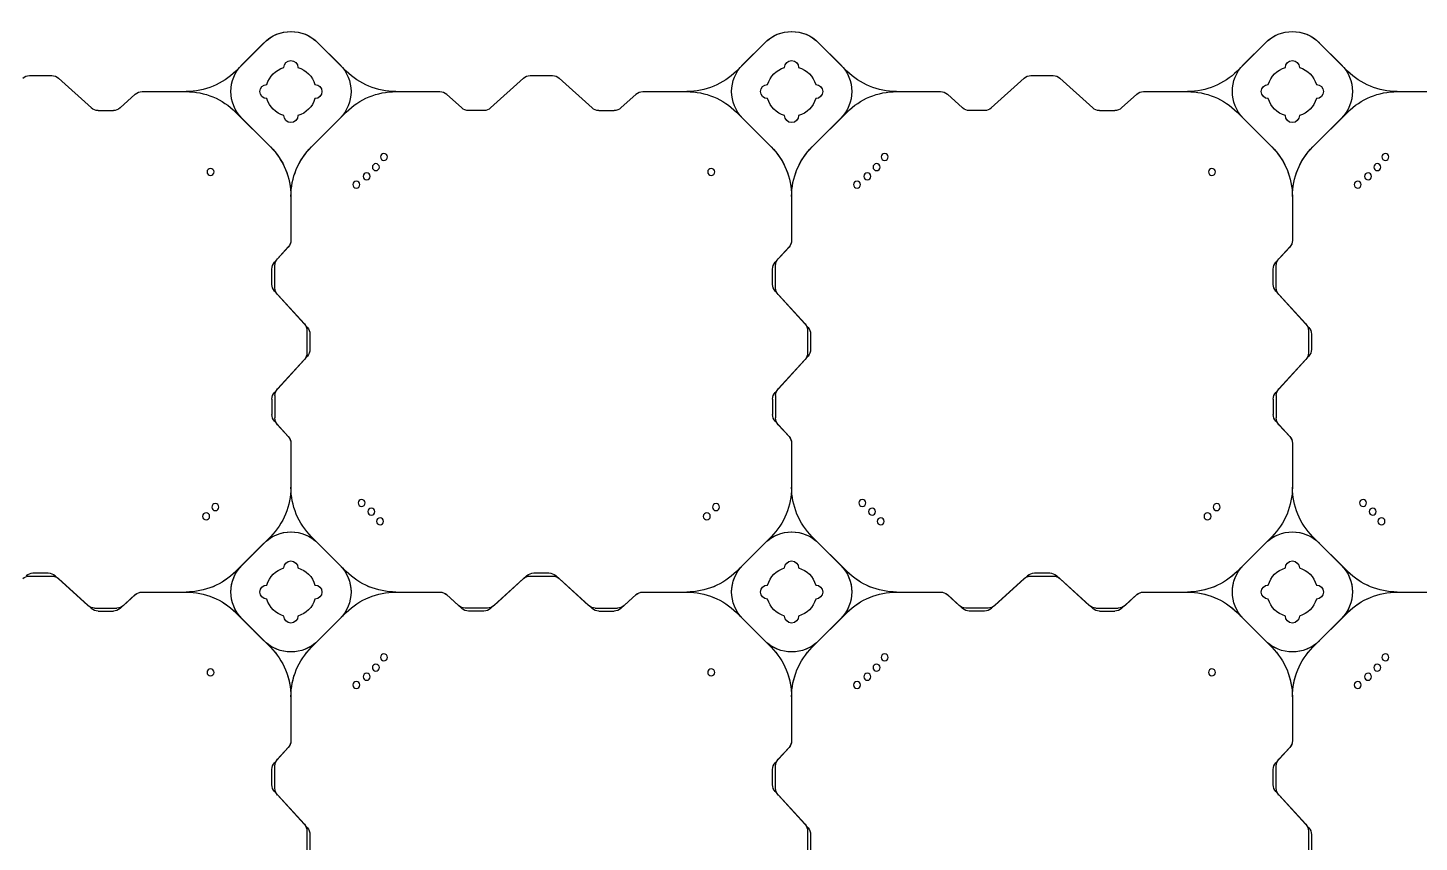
# Model space of a CAD drawing. Header units: millimetres. Extents: x -1612139 to -1260738, y 1141106 to 1536160.
# Drawn here: x -1332690 to -1331301, y 1184326 to 1185140 of the extents above; entities that cross this region are included whole.
import ezdxf

# ---------------------------------------------------------------- set-up
doc = ezdxf.new("R2010")
doc.units = ezdxf.units.MM
doc.header["$LTSCALE"] = 10
doc.layers.get('0').update_dxf_attribs({"linetype": 'CONTINUOUS'})
doc.layers.add('W-FLOAT_BOWL浮筒', color=253, linetype='CONTINUOUS')

# ---------------------------------------------------------------- blocks, each defined once
blk = doc.blocks.new('蓝色')
at = {"layer": 'W-FLOAT_BOWL浮筒', "color": 5}
for p, q in [((13522.3, 739.2), (13522.3, 761.5)), ((13525.3, 742.7), (13525.3, 758)), ((14022.3, 739.2), (14022.3, 761.5)), ((14025.3, 742.7), (14025.3, 758)), ((14522.3, 739.2), (14522.3, 761.5)), ((14525.3, 742.7), (14525.3, 758)), ((13489.9, 699.7), (13519.7, 732.5)), ((13492.9, 703.2), (13522.7, 736)), ((13989.9, 699.7), (14019.7, 732.5)), ((13992.9, 703.2), (14022.7, 736)), ((14489.9, 699.7), (14519.7, 732.5)), ((14492.9, 703.2), (14522.7, 736)), ((13490.3, 696.5), (13490.3, 674.2)), ((13990.3, 696.5), (13990.3, 674.2)), ((14490.3, 696.5), (14490.3, 674.2)), ((13487.3, 693), (13487.3, 677.7)), ((13987.3, 693), (13987.3, 677.7)), ((14487.3, 693), (14487.3, 677.7)), ((13489.9, 671), (13503.7, 655.8)), ((13492.9, 667.5), (13503.7, 655.6)), ((13989.9, 671), (14003.7, 655.8)), ((13992.9, 667.5), (14003.7, 655.6)), ((14489.9, 671), (14503.7, 655.8)), ((14492.9, 667.5), (14503.7, 655.6)), ((13506.3, 605.1), (13506.3, 649.1)), ((13506.3, 605.1), (13506.3, 648.9)), ((14006.3, 605.1), (14006.3, 649.1)), ((14006.3, 605.1), (14006.3, 648.9)), ((14506.3, 605.1), (14506.3, 649.1)), ((14506.3, 605.1), (14506.3, 648.9)), ((13451.1, 520.9), (13485.8, 555.6)), ((13479.5, 549.2), (13451.2, 520.9)), ((13457.5, 527.2), (13485.8, 555.5)), ((13457.5, 527.3), (13479.4, 549.2)), ((13561.6, 520.9), (13526.8, 555.6)), ((13555.2, 527.2), (13526.8, 555.5)), ((13533.2, 549.2), (13555.2, 527.3)), ((13533.2, 549.2), (13561.5, 520.9)), ((13951.1, 520.9), (13985.8, 555.6)), ((13979.5, 549.2), (13951.2, 520.9)), ((13957.5, 527.2), (13985.8, 555.5)), ((13957.5, 527.3), (13979.4, 549.2)), ((14061.6, 520.9), (14026.8, 555.6)), ((14055.2, 527.2), (14026.8, 555.5)), ((14033.2, 549.2), (14055.2, 527.3)), ((14033.2, 549.2), (14061.5, 520.9)), ((14451.1, 520.9), (14485.8, 555.6)), ((14479.5, 549.2), (14451.2, 520.9)), ((14457.5, 527.2), (14485.8, 555.5)), ((14457.5, 527.3), (14479.4, 549.2)), ((14561.6, 520.9), (14526.8, 555.6)), ((14555.2, 527.2), (14526.8, 555.5)), ((14533.2, 549.2), (14555.2, 527.3)), ((14533.2, 549.2), (14561.5, 520.9)), ((13307, 516.8), (13274.2, 487)), ((13310.2, 516.4), (13332.5, 516.4)), ((13313.7, 519.4), (13329, 519.4)), ((13335.7, 516.8), (13350.9, 503)), ((13677, 516.8), (13661.8, 503)), ((13702.5, 516.4), (13680.2, 516.4)), ((13699, 519.4), (13683.7, 519.4)), ((13705.7, 516.8), (13738.5, 487)), ((13807, 516.8), (13774.2, 487)), ((13810.2, 516.4), (13832.5, 516.4)), ((13813.7, 519.4), (13829, 519.4)), ((13835.7, 516.8), (13850.9, 503)), ((14177, 516.8), (14161.8, 503)), ((14202.5, 516.4), (14180.2, 516.4)), ((14199, 519.4), (14183.7, 519.4)), ((14205.7, 516.8), (14238.5, 487)), ((14307, 516.8), (14274.2, 487)), ((14310.2, 516.4), (14332.5, 516.4)), ((14313.7, 519.4), (14329, 519.4)), ((14335.7, 516.8), (14350.9, 503)), ((13303.5, 513.8), (13270.7, 484)), ((13339.2, 513.8), (13351.1, 503)), ((13357.6, 500.4), (13401.6, 500.4)), ((13357.8, 500.4), (13401.6, 500.4)), ((13610.9, 500.4), (13655.1, 500.4)), ((13610.9, 500.4), (13654.9, 500.4)), ((13673.5, 513.8), (13661.6, 503)), ((13709.2, 513.8), (13742, 484)), ((13803.5, 513.8), (13770.7, 484)), ((13839.2, 513.8), (13851.1, 503)), ((13857.6, 500.4), (13901.6, 500.4)), ((13857.8, 500.4), (13901.6, 500.4)), ((14110.9, 500.4), (14155.1, 500.4)), ((14110.9, 500.4), (14154.9, 500.4)), ((14173.5, 513.8), (14161.6, 503)), ((14209.2, 513.8), (14242, 484)), ((14303.5, 513.8), (14270.7, 484)), ((14339.2, 513.8), (14351.1, 503)), ((14357.6, 500.4), (14401.6, 500.4)), ((14357.8, 500.4), (14401.6, 500.4)), ((14610.9, 500.4), (14655.1, 500.4)), ((14610.9, 500.4), (14654.9, 500.4)), ((13245.2, 484.4), (13267.5, 484.4)), ((13248.7, 481.4), (13264, 481.4)), ((13485.8, 445.1), (13451.1, 479.9)), ((13479.5, 451.6), (13451.2, 479.9)), ((13479.4, 451.6), (13457.5, 473.5)), ((13457.5, 473.5), (13485.8, 445.2)), ((13526.8, 445.1), (13561.6, 479.9)), ((13555.2, 473.5), (13526.8, 445.2)), ((13533.2, 451.6), (13561.5, 479.9)), ((13555.2, 473.5), (13533.2, 451.6)), ((13745.2, 484.4), (13767.5, 484.4)), ((13748.7, 481.4), (13764, 481.4)), ((13985.8, 445.1), (13951.1, 479.9)), ((13979.5, 451.6), (13951.2, 479.9)), ((13979.4, 451.6), (13957.5, 473.5)), ((13957.5, 473.5), (13985.8, 445.2)), ((14026.8, 445.1), (14061.6, 479.9)), ((14055.2, 473.5), (14026.8, 445.2)), ((14033.2, 451.6), (14061.5, 479.9)), ((14055.2, 473.5), (14033.2, 451.6)), ((14245.2, 484.4), (14267.5, 484.4)), ((14248.7, 481.4), (14264, 481.4)), ((14485.8, 445.1), (14451.1, 479.9)), ((14479.5, 451.6), (14451.2, 479.9)), ((14479.4, 451.6), (14457.5, 473.5)), ((14457.5, 473.5), (14485.8, 445.2)), ((14526.8, 445.1), (14561.6, 479.9)), ((14555.2, 473.5), (14526.8, 445.2)), ((14533.2, 451.6), (14561.5, 479.9)), ((14555.2, 473.5), (14533.2, 451.6)), ((13506.3, 351.6), (13506.3, 395.8)), ((13506.3, 351.8), (13506.3, 395.8)), ((14006.3, 351.6), (14006.3, 395.8)), ((14006.3, 351.8), (14006.3, 395.8)), ((14506.3, 351.6), (14506.3, 395.8)), ((14506.3, 351.8), (14506.3, 395.8)), ((13489.9, 329.7), (13503.7, 344.9)), ((13492.9, 333.2), (13503.7, 345.1)), ((13989.9, 329.7), (14003.7, 344.9)), ((13992.9, 333.2), (14003.7, 345.1)), ((14489.9, 329.7), (14503.7, 344.9)), ((14492.9, 333.2), (14503.7, 345.1)), ((13487.3, 307.7), (13487.3, 323)), ((13490.3, 304.2), (13490.3, 326.5)), ((13987.3, 307.7), (13987.3, 323)), ((13990.3, 304.2), (13990.3, 326.5)), ((14487.3, 307.7), (14487.3, 323)), ((14490.3, 304.2), (14490.3, 326.5)), ((13489.9, 301), (13519.7, 268.2)), ((13492.9, 297.5), (13522.7, 264.7)), ((13989.9, 301), (14019.7, 268.2)), ((13992.9, 297.5), (14022.7, 264.7)), ((14489.9, 301), (14519.7, 268.2)), ((14492.9, 297.5), (14522.7, 264.7)), ((13522.3, 239.2), (13522.3, 261.5)), ((13525.3, 242.7), (13525.3, 258)), ((14022.3, 239.2), (14022.3, 261.5)), ((14025.3, 242.7), (14025.3, 258)), ((14522.3, 239.2), (14522.3, 261.5)), ((14525.3, 242.7), (14525.3, 258)), ((13489.9, 199.7), (13519.7, 232.5)), ((13492.9, 203.2), (13522.7, 236)), ((13989.9, 199.7), (14019.7, 232.5)), ((13992.9, 203.2), (14022.7, 236)), ((14489.9, 199.7), (14519.7, 232.5)), ((14492.9, 203.2), (14522.7, 236)), ((13490.3, 196.5), (13490.3, 174.2)), ((13990.3, 196.5), (13990.3, 174.2)), ((14490.3, 196.5), (14490.3, 174.2)), ((13487.3, 193), (13487.3, 177.7)), ((13987.3, 193), (13987.3, 177.7)), ((14487.3, 193), (14487.3, 177.7)), ((13489.9, 171), (13503.7, 155.8)), ((13492.9, 167.5), (13503.7, 155.6)), ((13989.9, 171), (14003.7, 155.8)), ((13992.9, 167.5), (14003.7, 155.6)), ((14489.9, 171), (14503.7, 155.8)), ((14492.9, 167.5), (14503.7, 155.6)), ((13506.3, 105.1), (13506.3, 149.1)), ((13506.3, 105.1), (13506.3, 148.9)), ((14006.3, 105.1), (14006.3, 149.1)), ((14006.3, 105.1), (14006.3, 148.9)), ((14506.3, 105.1), (14506.3, 149.1)), ((14506.3, 105.1), (14506.3, 148.9)), ((13451.1, 20.9), (13485.8, 55.6)), ((13561.6, 20.9), (13526.8, 55.6)), ((13951.1, 20.9), (13985.8, 55.6)), ((14061.6, 20.9), (14026.8, 55.6)), ((14451.1, 20.9), (14485.8, 55.6)), ((14561.6, 20.9), (14526.8, 55.6)), ((13457.5, 27.2), (13485.8, 55.5)), ((13555.2, 27.2), (13526.8, 55.5)), ((13957.5, 27.2), (13985.8, 55.5)), ((14055.2, 27.2), (14026.8, 55.5)), ((14457.5, 27.2), (14485.8, 55.5)), ((14555.2, 27.2), (14526.8, 55.5)), ((13307, 16.8), (13274.2, -13)), ((13313.7, 19.4), (13329, 19.4)), ((13335.7, 16.8), (13350.9, 3)), ((13677, 16.8), (13661.8, 3)), ((13699, 19.4), (13683.7, 19.4)), ((13705.7, 16.8), (13738.5, -13)), ((13807, 16.8), (13774.2, -13)), ((13813.7, 19.4), (13829, 19.4)), ((13835.7, 16.8), (13850.9, 3)), ((14177, 16.8), (14161.8, 3)), ((14199, 19.4), (14183.7, 19.4)), ((14205.7, 16.8), (14238.5, -13)), ((14307, 16.8), (14274.2, -13)), ((14313.7, 19.4), (14329, 19.4)), ((14335.7, 16.8), (14350.9, 3)), ((13357.6, 0.4), (13401.6, 0.4)), ((13610.9, 0.4), (13655.1, 0.4)), ((13857.6, 0.4), (13901.6, 0.4)), ((14110.9, 0.4), (14155.1, 0.4)), ((14357.6, 0.4), (14401.6, 0.4)), ((14610.9, 0.4), (14655.1, 0.4)), ((13245.2, -15.6), (13267.5, -15.6)), ((13479.5, -48.4), (13451.2, -20.1)), ((13479.4, -48.4), (13457.5, -26.5)), ((13533.2, -48.4), (13561.5, -20.1)), ((13555.2, -26.5), (13533.2, -48.4)), ((13745.2, -15.6), (13767.5, -15.6)), ((13979.5, -48.4), (13951.2, -20.1)), ((13979.4, -48.4), (13957.5, -26.5)), ((14033.2, -48.4), (14061.5, -20.1)), ((14055.2, -26.5), (14033.2, -48.4)), ((14245.2, -15.6), (14267.5, -15.6)), ((14479.5, -48.4), (14451.2, -20.1)), ((14479.4, -48.4), (14457.5, -26.5)), ((14533.2, -48.4), (14561.5, -20.1)), ((14555.2, -26.5), (14533.2, -48.4))]:
    blk.add_line(p, q, dxfattribs=at)
for centre in [(13426, 580.7), (13571.6, 593.3), (13581.9, 585.1), (13926, 580.7), (14071.6, 593.3), (14081.9, 585.1), (14426, 580.7), (14571.6, 593.3), (14581.9, 585.1), (13591.1, 575.9), (14091.1, 575.9), (14591.1, 575.9), (13599.2, 565.7), (14099.2, 565.7), (14599.2, 565.7), (13595.3, 429.8), (14095.3, 429.8), (14595.3, 429.8), (13421.6, 424.8), (13430.8, 415.6), (13586.6, 420.1), (13921.6, 424.8), (13930.8, 415.6), (14086.6, 420.1), (14421.6, 424.8), (14430.8, 415.6), (14586.6, 420.1), (13576.9, 411.4), (14076.9, 411.4), (14576.9, 411.4), (13426, 80.7), (13571.6, 93.3), (13581.9, 85.1), (13926, 80.7), (14071.6, 93.3), (14081.9, 85.1), (14426, 80.7), (14571.6, 93.3), (14581.9, 85.1), (13591.1, 75.9), (14091.1, 75.9), (14591.1, 75.9), (13599.2, 65.7), (14099.2, 65.7), (14599.2, 65.7)]:
    blk.add_circle(centre, 3.5, dxfattribs=at)
for centre, radius, start, end in [((13512.3, 739.2), 10, 317.7263, 0), ((13515.3, 742.7), 10, 317.7263, 0), ((14012.3, 739.2), 10, 317.7263, 0), ((14015.3, 742.7), 10, 317.7263, 0), ((14512.3, 739.2), 10, 317.7263, 0), ((14515.3, 742.7), 10, 317.7263, 0), ((13497.3, 693), 10, 137.7263, 180), ((13500.3, 696.5), 10, 137.7263, 180), ((13997.3, 693), 10, 137.7263, 180), ((14000.3, 696.5), 10, 137.7263, 180), ((14497.3, 693), 10, 137.7263, 180), ((14500.3, 696.5), 10, 137.7263, 180), ((13497.3, 677.7), 10, 180, 222.2737), ((13500.3, 674.2), 10, 180, 222.2737), ((13997.3, 677.7), 10, 180, 222.2737), ((14000.3, 674.2), 10, 180, 222.2737), ((14497.3, 677.7), 10, 180, 222.2737), ((14500.3, 674.2), 10, 180, 222.2737), ((13496.3, 649.1), 10, 0, 42.2737), ((13496.3, 648.9), 10, 0, 42.2737), ((13996.3, 649.1), 10, 0, 42.2737), ((13996.3, 648.9), 10, 0, 42.2737), ((14496.3, 649.1), 10, 0, 42.2737), ((14496.3, 648.9), 10, 0, 42.2737), ((13436.3, 605.1), 70, 315, 0), ((13436.3, 605), 70, 315, 0), ((13576.3, 605.1), 70, 180, 225), ((13576.3, 605), 70, 180, 225), ((13936.3, 605.1), 70, 315, 0), ((13936.3, 605), 70, 315, 0), ((14076.3, 605.1), 70, 180, 225), ((14076.3, 605), 70, 180, 225), ((14436.3, 605.1), 70, 315, 0), ((14436.3, 605), 70, 315, 0), ((14576.3, 605.1), 70, 180, 225), ((14576.3, 605), 70, 180, 225), ((13506.3, 522.3), 38, 45, 135), ((13506.4, 522.3), 38, 45, 135), ((14006.3, 522.3), 38, 45, 135), ((14006.4, 522.3), 38, 45, 135), ((14506.3, 522.3), 38, 45, 135), ((14506.4, 522.3), 38, 45, 135), ((13506.3, 524.4), 7, 0, 180), ((13506.3, 524.4), 7, 0, 180), ((13506.3, 524.4), 7, 0, 180), ((13506.3, 524.4), 7, 0, 180), ((14006.3, 524.4), 7, 0, 180), ((14006.3, 524.4), 7, 0, 180), ((14006.3, 524.4), 7, 0, 180), ((14006.3, 524.4), 7, 0, 180), ((14506.3, 524.4), 7, 0, 180), ((14506.3, 524.4), 7, 0, 180), ((14506.3, 524.4), 7, 0, 180), ((14506.3, 524.4), 7, 0, 180), ((13310.2, 506.4), 10, 90, 132.2737), ((13313.7, 509.4), 10, 90, 132.2737), ((13329, 509.4), 10, 47.7263, 90), ((13332.5, 506.4), 10, 47.7263, 90), ((13401.6, 570.4), 70, 270, 315), ((13401.7, 570.4), 70, 270, 315), ((13484.4, 500.4), 38, 135, 225), ((13484.4, 500.3), 38, 135, 225), ((13506.3, 500.4), 25, 106.2602, 163.7398), ((13506.3, 500.4), 25, 106.2602, 163.7398), ((13506.3, 500.4), 25, 106.2602, 163.7398), ((13506.3, 500.4), 25, 106.2602, 163.7398), ((13506.3, 500.4), 25, 16.2602, 73.7398), ((13506.3, 500.4), 25, 16.2602, 73.7398), ((13506.3, 500.4), 25, 16.2602, 73.7398), ((13506.3, 500.4), 25, 16.2602, 73.7398), ((13528.3, 500.4), 38, 315, 45), ((13528.3, 500.3), 38, 315, 45), ((13611, 570.4), 70, 225, 270), ((13611.1, 570.4), 70, 225, 270), ((13680.2, 506.4), 10, 90, 132.2737), ((13683.7, 509.4), 10, 90, 132.2737), ((13699, 509.4), 10, 47.7263, 90), ((13702.5, 506.4), 10, 47.7263, 90), ((13810.2, 506.4), 10, 90, 132.2737), ((13813.7, 509.4), 10, 90, 132.2737), ((13829, 509.4), 10, 47.7263, 90), ((13832.5, 506.4), 10, 47.7263, 90), ((13901.6, 570.4), 70, 270, 315), ((13901.7, 570.4), 70, 270, 315), ((13984.4, 500.4), 38, 135, 225), ((13984.4, 500.3), 38, 135, 225), ((14006.3, 500.4), 25, 106.2602, 163.7398), ((14006.3, 500.4), 25, 106.2602, 163.7398), ((14006.3, 500.4), 25, 106.2602, 163.7398), ((14006.3, 500.4), 25, 106.2602, 163.7398), ((14006.3, 500.4), 25, 16.2602, 73.7398), ((14006.3, 500.4), 25, 16.2602, 73.7398), ((14006.3, 500.4), 25, 16.2602, 73.7398), ((14006.3, 500.4), 25, 16.2602, 73.7398), ((14028.3, 500.4), 38, 315, 45), ((14028.3, 500.3), 38, 315, 45), ((14111, 570.4), 70, 225, 270), ((14111.1, 570.4), 70, 225, 270), ((14180.2, 506.4), 10, 90, 132.2737), ((14183.7, 509.4), 10, 90, 132.2737), ((14199, 509.4), 10, 47.7263, 90), ((14202.5, 506.4), 10, 47.7263, 90), ((14310.2, 506.4), 10, 90, 132.2737), ((14313.7, 509.4), 10, 90, 132.2737), ((14329, 509.4), 10, 47.7263, 90), ((14332.5, 506.4), 10, 47.7263, 90), ((14401.6, 570.4), 70, 270, 315), ((14401.7, 570.4), 70, 270, 315), ((14484.4, 500.4), 38, 135, 225), ((14484.4, 500.3), 38, 135, 225), ((14506.3, 500.4), 25, 106.2602, 163.7398), ((14506.3, 500.4), 25, 106.2602, 163.7398), ((14506.3, 500.4), 25, 106.2602, 163.7398), ((14506.3, 500.4), 25, 106.2602, 163.7398), ((14506.3, 500.4), 25, 16.2602, 73.7398), ((14506.3, 500.4), 25, 16.2602, 73.7398), ((14506.3, 500.4), 25, 16.2602, 73.7398), ((14506.3, 500.4), 25, 16.2602, 73.7398), ((14528.3, 500.4), 38, 315, 45), ((14528.3, 500.3), 38, 315, 45), ((14611, 570.4), 70, 225, 270), ((14611.1, 570.4), 70, 225, 270), ((13357.6, 510.4), 10, 227.7263, 270), ((13357.8, 510.4), 10, 227.7263, 270), ((13401.6, 430.4), 70, 45, 90), ((13401.7, 430.4), 70, 45, 90), ((13482.3, 500.4), 7, 90, 270), ((13482.3, 500.4), 7, 90, 270), ((13482.3, 500.4), 7, 90, 270), ((13482.3, 500.4), 7, 90, 270), ((13530.3, 500.4), 7, 270, 90), ((13530.3, 500.4), 7, 270, 90), ((13530.3, 500.4), 7, 270, 90), ((13530.3, 500.4), 7, 270, 90), ((13611, 430.4), 70, 90, 135), ((13611.1, 430.4), 70, 90, 135), ((13654.9, 510.4), 10, 270, 312.2737), ((13655.1, 510.4), 10, 270, 312.2737), ((13857.6, 510.4), 10, 227.7263, 270), ((13857.8, 510.4), 10, 227.7263, 270), ((13901.6, 430.4), 70, 45, 90), ((13901.7, 430.4), 70, 45, 90), ((13982.3, 500.4), 7, 90, 270), ((13982.3, 500.4), 7, 90, 270), ((13982.3, 500.4), 7, 90, 270), ((13982.3, 500.4), 7, 90, 270), ((14030.3, 500.4), 7, 270, 90), ((14030.3, 500.4), 7, 270, 90), ((14030.3, 500.4), 7, 270, 90), ((14030.3, 500.4), 7, 270, 90), ((14111, 430.4), 70, 90, 135), ((14111.1, 430.4), 70, 90, 135), ((14154.9, 510.4), 10, 270, 312.2737), ((14155.1, 510.4), 10, 270, 312.2737), ((14357.6, 510.4), 10, 227.7263, 270), ((14357.8, 510.4), 10, 227.7263, 270), ((14401.6, 430.4), 70, 45, 90), ((14401.7, 430.4), 70, 45, 90), ((14482.3, 500.4), 7, 90, 270), ((14482.3, 500.4), 7, 90, 270), ((14482.3, 500.4), 7, 90, 270), ((14482.3, 500.4), 7, 90, 270), ((14530.3, 500.4), 7, 270, 90), ((14530.3, 500.4), 7, 270, 90), ((14530.3, 500.4), 7, 270, 90), ((14530.3, 500.4), 7, 270, 90), ((14611, 430.4), 70, 90, 135), ((14611.1, 430.4), 70, 90, 135), ((13245.2, 494.4), 10, 227.7263, 270), ((13267.5, 494.4), 10, 270, 312.2737), ((13506.3, 500.4), 25, 196.2602, 253.7398), ((13506.3, 500.4), 25, 196.2602, 253.7398), ((13506.3, 500.4), 25, 196.2602, 253.7398), ((13506.3, 500.4), 25, 196.2602, 253.7398), ((13506.3, 500.4), 25, 286.2602, 343.7398), ((13506.3, 500.4), 25, 286.2602, 343.7398), ((13506.3, 500.4), 25, 286.2602, 343.7398), ((13506.3, 500.4), 25, 286.2602, 343.7398), ((13745.2, 494.4), 10, 227.7263, 270), ((13767.5, 494.4), 10, 270, 312.2737), ((14006.3, 500.4), 25, 196.2602, 253.7398), ((14006.3, 500.4), 25, 196.2602, 253.7398), ((14006.3, 500.4), 25, 196.2602, 253.7398), ((14006.3, 500.4), 25, 196.2602, 253.7398), ((14006.3, 500.4), 25, 286.2602, 343.7398), ((14006.3, 500.4), 25, 286.2602, 343.7398), ((14006.3, 500.4), 25, 286.2602, 343.7398), ((14006.3, 500.4), 25, 286.2602, 343.7398), ((14245.2, 494.4), 10, 227.7263, 270), ((14267.5, 494.4), 10, 270, 312.2737), ((14506.3, 500.4), 25, 196.2602, 253.7398), ((14506.3, 500.4), 25, 196.2602, 253.7398), ((14506.3, 500.4), 25, 196.2602, 253.7398), ((14506.3, 500.4), 25, 196.2602, 253.7398), ((14506.3, 500.4), 25, 286.2602, 343.7398), ((14506.3, 500.4), 25, 286.2602, 343.7398), ((14506.3, 500.4), 25, 286.2602, 343.7398), ((14506.3, 500.4), 25, 286.2602, 343.7398), ((13248.7, 491.4), 10, 227.7263, 270), ((13264, 491.4), 10, 270, 312.2737), ((13506.3, 476.4), 7, 180, 0), ((13506.3, 476.4), 7, 180, 0), ((13506.3, 476.4), 7, 180, 0), ((13506.3, 476.4), 7, 180, 0), ((13748.7, 491.4), 10, 227.7263, 270), ((13764, 491.4), 10, 270, 312.2737), ((14006.3, 476.4), 7, 180, 0), ((14006.3, 476.4), 7, 180, 0), ((14006.3, 476.4), 7, 180, 0), ((14006.3, 476.4), 7, 180, 0), ((14248.7, 491.4), 10, 227.7263, 270), ((14264, 491.4), 10, 270, 312.2737), ((14506.3, 476.4), 7, 180, 0), ((14506.3, 476.4), 7, 180, 0), ((14506.3, 476.4), 7, 180, 0), ((14506.3, 476.4), 7, 180, 0), ((13506.3, 478.4), 38, 225, 315), ((13506.4, 478.4), 38, 225, 315), ((13436.3, 395.7), 70, 0, 45), ((13436.3, 395.7), 70, 0, 45), ((13576.3, 395.7), 70, 135, 180), ((13576.3, 395.7), 70, 135, 180), ((14006.3, 478.4), 38, 225, 315), ((14006.4, 478.4), 38, 225, 315), ((13936.3, 395.7), 70, 0, 45), ((13936.3, 395.7), 70, 0, 45), ((14076.3, 395.7), 70, 135, 180), ((14076.3, 395.7), 70, 135, 180), ((14506.3, 478.4), 38, 225, 315), ((14506.4, 478.4), 38, 225, 315), ((14436.3, 395.7), 70, 0, 45), ((14436.3, 395.7), 70, 0, 45), ((14576.3, 395.7), 70, 135, 180), ((14576.3, 395.7), 70, 135, 180), ((13496.3, 351.8), 10, 317.7263, 0), ((13496.3, 351.6), 10, 317.7263, 0), ((13996.3, 351.8), 10, 317.7263, 0), ((13996.3, 351.6), 10, 317.7263, 0), ((14496.3, 351.8), 10, 317.7263, 0), ((14496.3, 351.6), 10, 317.7263, 0), ((13497.3, 323), 10, 137.7263, 180), ((13500.3, 326.5), 10, 137.7263, 180), ((13997.3, 323), 10, 137.7263, 180), ((14000.3, 326.5), 10, 137.7263, 180), ((14497.3, 323), 10, 137.7263, 180), ((14500.3, 326.5), 10, 137.7263, 180), ((13497.3, 307.7), 10, 180, 222.2737), ((13997.3, 307.7), 10, 180, 222.2737), ((14497.3, 307.7), 10, 180, 222.2737), ((13500.3, 304.2), 10, 180, 222.2737), ((14000.3, 304.2), 10, 180, 222.2737), ((14500.3, 304.2), 10, 180, 222.2737), ((13512.3, 261.5), 10, 0, 42.2737), ((13515.3, 258), 10, 0, 42.2737), ((14012.3, 261.5), 10, 0, 42.2737), ((14015.3, 258), 10, 0, 42.2737), ((14512.3, 261.5), 10, 0, 42.2737), ((14515.3, 258), 10, 0, 42.2737), ((13512.3, 239.2), 10, 317.7263, 0), ((13515.3, 242.7), 10, 317.7263, 0), ((14012.3, 239.2), 10, 317.7263, 0), ((14015.3, 242.7), 10, 317.7263, 0), ((14512.3, 239.2), 10, 317.7263, 0), ((14515.3, 242.7), 10, 317.7263, 0), ((13497.3, 193), 10, 137.7263, 180), ((13500.3, 196.5), 10, 137.7263, 180), ((13997.3, 193), 10, 137.7263, 180), ((14000.3, 196.5), 10, 137.7263, 180), ((14497.3, 193), 10, 137.7263, 180), ((14500.3, 196.5), 10, 137.7263, 180), ((13497.3, 177.7), 10, 180, 222.2737), ((13500.3, 174.2), 10, 180, 222.2737), ((13997.3, 177.7), 10, 180, 222.2737), ((14000.3, 174.2), 10, 180, 222.2737), ((14497.3, 177.7), 10, 180, 222.2737), ((14500.3, 174.2), 10, 180, 222.2737), ((13496.3, 149.1), 10, 0, 42.2737), ((13496.3, 148.9), 10, 0, 42.2737), ((13996.3, 149.1), 10, 0, 42.2737), ((13996.3, 148.9), 10, 0, 42.2737), ((14496.3, 149.1), 10, 0, 42.2737), ((14496.3, 148.9), 10, 0, 42.2737), ((13436.3, 105.1), 70, 315, 0), ((13436.3, 105), 70, 315, 0), ((13576.3, 105.1), 70, 180, 225), ((13576.3, 105), 70, 180, 225), ((13936.3, 105.1), 70, 315, 0), ((13936.3, 105), 70, 315, 0), ((14076.3, 105.1), 70, 180, 225), ((14076.3, 105), 70, 180, 225), ((14436.3, 105.1), 70, 315, 0), ((14436.3, 105), 70, 315, 0), ((14576.3, 105.1), 70, 180, 225), ((14576.3, 105), 70, 180, 225), ((13506.3, 24.4), 7, 0, 180), ((13506.3, 24.4), 7, 0, 180), ((14006.3, 24.4), 7, 0, 180), ((14006.3, 24.4), 7, 0, 180), ((14506.3, 24.4), 7, 0, 180), ((14506.3, 24.4), 7, 0, 180), ((13313.7, 9.4), 10, 90, 132.2737), ((13329, 9.4), 10, 47.7263, 90), ((13401.6, 70.4), 70, 270, 315), ((13484.4, 0.3), 38, 135, 225), ((13506.3, 0.4), 25, 106.2602, 163.7398), ((13506.3, 0.4), 25, 106.2602, 163.7398), ((13506.3, 0.4), 25, 16.2602, 73.7398), ((13506.3, 0.4), 25, 16.2602, 73.7398), ((13528.3, 0.3), 38, 315, 45), ((13611.1, 70.4), 70, 225, 270), ((13683.7, 9.4), 10, 90, 132.2737), ((13699, 9.4), 10, 47.7263, 90), ((13813.7, 9.4), 10, 90, 132.2737), ((13829, 9.4), 10, 47.7263, 90), ((13901.6, 70.4), 70, 270, 315), ((13984.4, 0.3), 38, 135, 225), ((14006.3, 0.4), 25, 106.2602, 163.7398), ((14006.3, 0.4), 25, 106.2602, 163.7398), ((14006.3, 0.4), 25, 16.2602, 73.7398), ((14006.3, 0.4), 25, 16.2602, 73.7398), ((14028.3, 0.3), 38, 315, 45), ((14111.1, 70.4), 70, 225, 270), ((14183.7, 9.4), 10, 90, 132.2737), ((14199, 9.4), 10, 47.7263, 90), ((14313.7, 9.4), 10, 90, 132.2737), ((14329, 9.4), 10, 47.7263, 90), ((14401.6, 70.4), 70, 270, 315), ((14484.4, 0.3), 38, 135, 225), ((14506.3, 0.4), 25, 106.2602, 163.7398), ((14506.3, 0.4), 25, 106.2602, 163.7398), ((14506.3, 0.4), 25, 16.2602, 73.7398), ((14506.3, 0.4), 25, 16.2602, 73.7398), ((14528.3, 0.3), 38, 315, 45), ((14611.1, 70.4), 70, 225, 270), ((13357.6, 10.4), 10, 227.7263, 270), ((13401.7, -69.6), 70, 45, 90), ((13482.3, 0.4), 7, 90, 270), ((13482.3, 0.4), 7, 90, 270), ((13530.3, 0.4), 7, 270, 90), ((13530.3, 0.4), 7, 270, 90), ((13611, -69.6), 70, 90, 135), ((13655.1, 10.4), 10, 270, 312.2737), ((13857.6, 10.4), 10, 227.7263, 270), ((13901.7, -69.6), 70, 45, 90), ((13982.3, 0.4), 7, 90, 270), ((13982.3, 0.4), 7, 90, 270), ((14030.3, 0.4), 7, 270, 90), ((14030.3, 0.4), 7, 270, 90), ((14111, -69.6), 70, 90, 135), ((14155.1, 10.4), 10, 270, 312.2737), ((14357.6, 10.4), 10, 227.7263, 270), ((14401.7, -69.6), 70, 45, 90), ((14482.3, 0.4), 7, 90, 270), ((14482.3, 0.4), 7, 90, 270), ((14530.3, 0.4), 7, 270, 90), ((14530.3, 0.4), 7, 270, 90), ((14611, -69.6), 70, 90, 135), ((13245.2, -5.6), 10, 227.7263, 270), ((13267.5, -5.6), 10, 270, 312.2737), ((13506.3, 0.4), 25, 196.2602, 253.7398), ((13506.3, 0.4), 25, 196.2602, 253.7398), ((13506.3, 0.4), 25, 286.2602, 343.7398), ((13506.3, 0.4), 25, 286.2602, 343.7398), ((13745.2, -5.6), 10, 227.7263, 270), ((13767.5, -5.6), 10, 270, 312.2737), ((14006.3, 0.4), 25, 196.2602, 253.7398), ((14006.3, 0.4), 25, 196.2602, 253.7398), ((14006.3, 0.4), 25, 286.2602, 343.7398), ((14006.3, 0.4), 25, 286.2602, 343.7398), ((14245.2, -5.6), 10, 227.7263, 270), ((14267.5, -5.6), 10, 270, 312.2737), ((14506.3, 0.4), 25, 196.2602, 253.7398), ((14506.3, 0.4), 25, 196.2602, 253.7398), ((14506.3, 0.4), 25, 286.2602, 343.7398), ((14506.3, 0.4), 25, 286.2602, 343.7398), ((13506.3, -23.6), 7, 180, 0), ((13506.3, -23.6), 7, 180, 0), ((14006.3, -23.6), 7, 180, 0), ((14006.3, -23.6), 7, 180, 0), ((14506.3, -23.6), 7, 180, 0), ((14506.3, -23.6), 7, 180, 0), ((13506.3, -21.6), 38, 225, 315), ((13506.4, -21.6), 38, 225, 315), ((14006.3, -21.6), 38, 225, 315), ((14006.4, -21.6), 38, 225, 315), ((14506.3, -21.6), 38, 225, 315), ((14506.4, -21.6), 38, 225, 315)]:
    blk.add_arc(centre, radius, start, end, dxfattribs=at)

msp = doc.modelspace()

# ---------------------------------------------------------------- block references
at = {"xscale": -1, "rotation": 180}
msp.add_blockref('蓝色', (-1345933.8, 1185076.5), dxfattribs=at)

doc.saveas('drawing.dxf')
